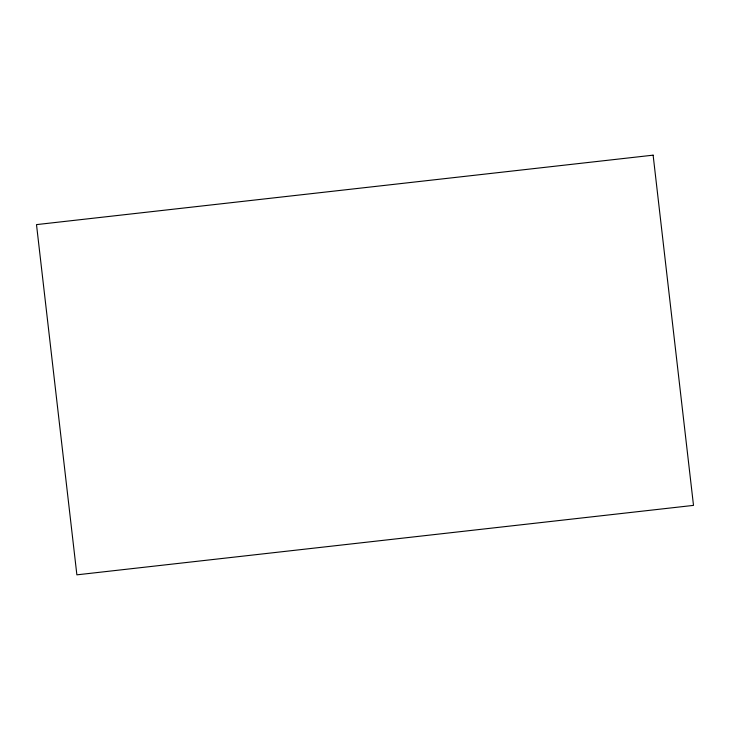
<?xml version="1.0" encoding="UTF-8"?>
<svg xmlns="http://www.w3.org/2000/svg" width="730" height="730" viewBox="0 0 730 730"><rect width="100%" height="100%" fill="white"/><g stroke="black" fill="none" stroke-linecap="round" stroke-linejoin="round"><path stroke-width="1.09" d="M653.122 155.161L36.5 224.612L76.878 574.839L693.5 505.388L653.122 155.161"/></g></svg>
